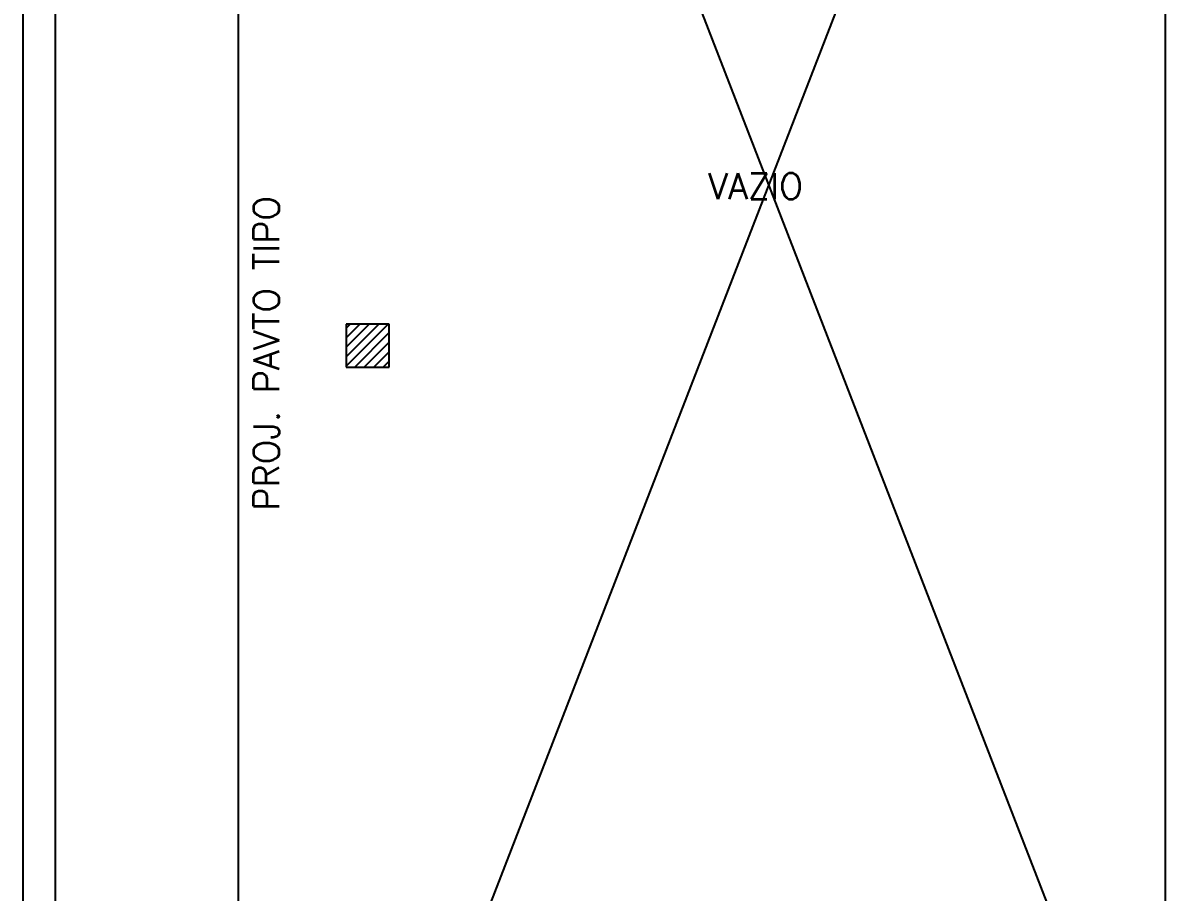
# Model space of a CAD drawing. Header units: millimetres. Extents: x 23536 to 47095, y 9984 to 20154.
# Drawn here: x 23578.07 to 23583.37, y 10065.11 to 10069.15 of the extents above; entities that cross this region are included whole.
import ezdxf
from ezdxf.enums import TextEntityAlignment as Align

# ---------------------------------------------------------------- set-up
doc = ezdxf.new("R2010")
doc.units = ezdxf.units.MM
doc.header["$LTSCALE"] = 30
doc.header["$MEASUREMENT"] = 0
doc.layers.add('projeto', color=8, linetype='CONTINUOUS')
doc.styles.add('ROMANS', font='romans.shx', dxfattribs={"height": 0.14})

msp = doc.modelspace()

# ---------------------------------------------------------------- linework, layer by layer
at = {"layer": 'projeto'}
for p, q in [((23578.0725, 10074.6487), (23578.0725, 10063.1487)), ((23578.2225, 10074.4987), (23578.2225, 10063.1487)), ((23583.3725, 10073.1487), (23579.7725, 10063.8487)), ((23583.3725, 10063.6487), (23579.7725, 10072.9487)), ((23583.3725, 10071.6487), (23583.3725, 10063.6487)), ((23579.0725, 10064.4487), (23579.0725, 10070.8487)), ((23579.7725, 10067.7487), (23579.5725, 10067.7487)), ((23579.5725, 10067.7487), (23579.5725, 10067.5487)), ((23579.5725, 10067.73), (23579.5911, 10067.7487)), ((23579.5725, 10067.6858), (23579.6353, 10067.7487)), ((23579.5725, 10067.6416), (23579.6795, 10067.7487)), ((23579.5725, 10067.5975), (23579.7237, 10067.7487)), ((23579.5725, 10067.5533), (23579.7679, 10067.7487)), ((23579.7725, 10067.5487), (23579.7725, 10067.7487)), ((23579.6121, 10067.5487), (23579.7725, 10067.7091)), ((23579.6563, 10067.5487), (23579.7725, 10067.6649)), ((23579.7005, 10067.5487), (23579.7725, 10067.6207)), ((23579.7447, 10067.5487), (23579.7725, 10067.5765)), ((23579.5725, 10067.5487), (23579.7725, 10067.5487))]:
    msp.add_line(p, q, dxfattribs=at)

# ---------------------------------------------------------------- texts
at = {"layer": 'projeto', "style": 'ROMANS'}
msp.add_text('VAZIO', height=0.12, dxfattribs=at).set_placement((23581.2513, 10068.4489), align=Align.TOP_LEFT)
msp.add_text('PROJ. PAVTO TIPO', height=0.12, rotation=90, dxfattribs=at).set_placement((23579.1424, 10066.8826), align=Align.TOP_LEFT)

doc.saveas('drawing.dxf')
